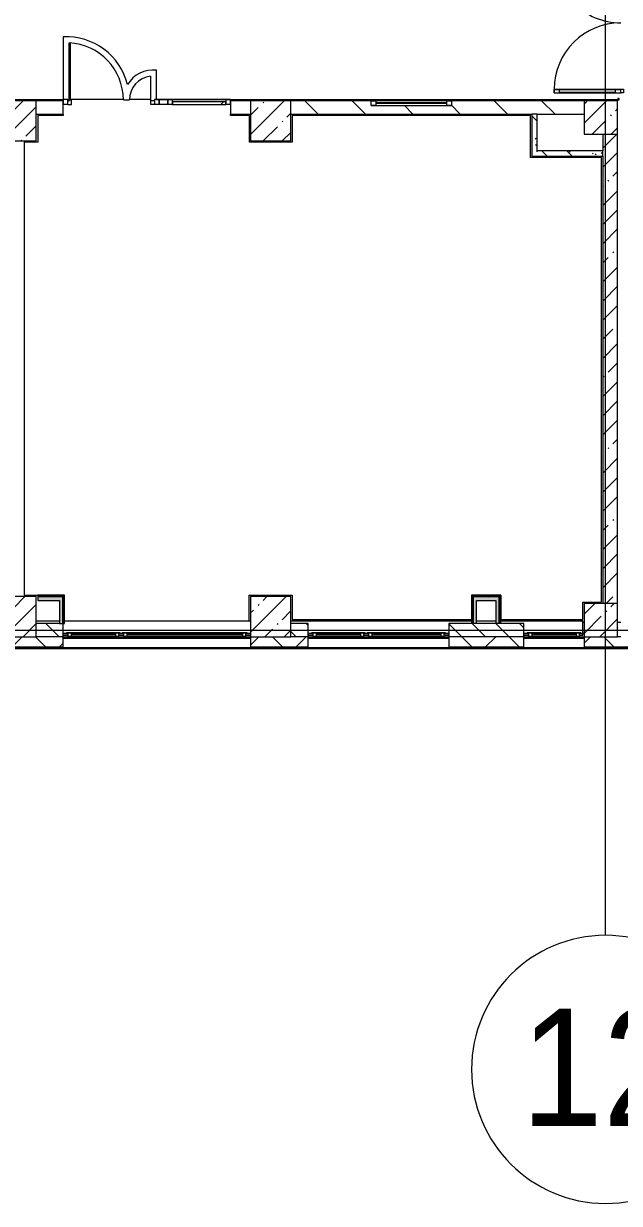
# Model space of a CAD drawing. Header units: millimetres. Extents: x -7229 to 196340, y -8553 to 29000.
# Drawn here: x 29619 to 38517, y -8553 to 9050 of the extents above; entities that cross this region are included whole.
import ezdxf

# ---------------------------------------------------------------- set-up
doc = ezdxf.new("R2010")
doc.units = ezdxf.units.MM
doc.linetypes.add('Осевая', pattern=[15875, 3175, -2381.25, 7937.5, -2381.25])
for name, color, linetype, lineweight, true_color in [('A-DETL-GENF-2', 7, 'Continuous', 5, 0xaaaaaa), ('A-DOOR-4', 7, 'Continuous', 5, 0xaaaaaa), ('A-FLOR-2', 7, 'Continuous', 5, 0xaaaaaa), ('I-WALL-1', 7, 'Continuous', 5, 0xe7e7e7), ('I-WALL-3', 7, 'Continuous', 5, 0x787878)]:
    doc.layers.add(name, color=color, linetype=linetype, lineweight=lineweight, true_color=true_color)
for name, color, linetype, lineweight in [('A-GLAZ', 7, 'Continuous', 5), ('A-GLAZ-CURT', 7, 'Continuous', 5), ('A-GLAZ-CWMG', 7, 'Continuous', 5), ('A-WALL', 7, 'Continuous', 5), ('A-WALL-1', 7, 'Continuous', 9), ('I-WALL', 7, 'Continuous', 5), ('S-COLS', 7, 'Continuous', 5), ('Оси', 7, 'Continuous', 9), ('Оси-1', 7, 'Continuous', 20), ('Оси-2', 7, 'Осевая', 9)]:
    doc.layers.add(name, color=color, linetype=linetype, lineweight=lineweight)
doc.styles.add('Arial', font='arial.ttf', dxfattribs={"width": 0.9, "height": 1750})
pattern_1 = [(135, (0, 0), (-176.7767, -176.7767), [])]
pattern_2 = [(135, (0, 0), (-377.171, -377.171), [533.4, -88.9, 17.78, -88.9]), (135, (0, 376.94), (-377.171, -377.171), []), (50, (0, 0), (637.6445, -55.7866), [66.675, -733.425]), (355, (0, 0), (-123.349, 668.699), [53.34, -586.74]), (100.451, (53.14, -4.65), (514.299, 612.908), [56.665, -623.315]), (46.184, (0, 177.8), (948.776, -147.15), [100.012, -1100.137]), (96.636, (79.1, 165.5), (830.91, 865.997), [84.998, -934.973]), (351.184, (0, 177.8), (830.918, 865.988), [80.01, -880.11]), (21, (88.9, 133.35), (530.6506, -357.928), [66.675, -733.425]), (326, (88.9, 133.35), (216.308, 644.658), [53.34, -586.74]), (71.451, (133.1, 103.5), (746.96, 286.724), [56.665, -623.315]), (37.5, (0, 0), (10.8105, 295.9426), [16.764, -562.864, 16.764, -578.866, -588.962]), (37.5, (0, 0), (10.8105, 295.9426), [-1175.258, 16.764, -572.198]), (7.5, (0, 0), (233.8692, 350.6318), [16.764, -322.834, 16.764, -549.529, -224.472]), (7.5, (0, 0), (233.8692, 350.6318), [-905.891, 16.764, -207.708]), (327.5, (-198.25, 0), (474.5678, -20.0513), [16.764, -205.486, 16.764, -676.656, -920.115]), (327.5, (-198.25, 0), (474.5678, -20.0513), [-915.67, 16.764, -903.351]), (317.5, (-287.15, 0), (518.452, 88.9934), [16.764, -272.161, 16.764, -443.738, -653.415]), (317.5, (-287.15, 0), (518.452, 88.9934), [-749.427, 16.764, -636.651])]
pattern_3 = [(135, (0, 0), (-353.5534, -353.5534), [])]
pattern_4 = [(45, (0, 0), (-530.33, 530.33), []), (135, (0, 0), (-530.33, -530.33), [])]

# ---------------------------------------------------------------- blocks, each defined once
blk = doc.blocks.new('BSC_Колонна _Прямоугольная - 600х600-23286269-1_2_3_птичка зашивка')
at = {"layer": 'S-COLS'}
h = blk.add_hatch(dxfattribs=at)
h.set_pattern_fill('FP_2', color=256, style=0, pattern_type=2)
h.set_pattern_definition([(45, (-29509.74, -7600), (-285.123, 285.123), []), (45, (-29224.6, -7600), (-285.123, 285.123), [504.031, -100.806, 16.764, -84.042])])
h.paths.add_polyline_path([(119, -300), (300, -300), (300, 300), (-300, 300), (-300, -300), (100, -300)])
for p, q in [((300, 300), (-300, 300)), ((-300, 300), (-300, -300)), ((300, -300), (300, 300)), ((-300, -300), (300, -300))]:
    blk.add_line(p, q, dxfattribs=at)
blk = doc.blocks.new('BSC_Колонна _Прямоугольная - 600х600-V6-1_2_3_птичка зашивка')
at = {"layer": 'S-COLS'}
h = blk.add_hatch(dxfattribs=at)
h.set_pattern_fill('FP_9', color=256, style=0, pattern_type=2)
h.set_pattern_definition([(45, (-29509.74, -200), (-285.123, 285.123), []), (45, (-29224.6, -200), (-285.123, 285.123), [504.031, -100.806, 16.764, -84.042])])
h.paths.add_polyline_path([(300, -300), (300, 300), (-300, 300), (-300, -300)])
for p, q in [((300, 300), (-300, 300)), ((-300, 300), (-300, -300)), ((300, -300), (300, 300)), ((-300, -300), (300, -300))]:
    blk.add_line(p, q, dxfattribs=at)
blk = doc.blocks.new('BSC_Колонна _Прямоугольная - 600х600-V35-1_2_3_птичка зашивка')
at = {"layer": 'S-COLS'}
h = blk.add_hatch(dxfattribs=at)
h.set_pattern_fill('FP_49', color=256, style=0, pattern_type=2)
h.set_pattern_definition([(45, (-33310, -7600), (-285.123, 285.123), []), (45, (-33024.88, -7600), (-285.123, 285.123), [504.031, -100.806, 16.764, -84.042])])
h.paths.add_polyline_path([(300, -300), (300, 300), (-300, 300), (-300, -300)])
for p, q in [((300, 300), (-300, 300)), ((-300, 300), (-300, -300)), ((300, -300), (300, 300)), ((-300, -300), (300, -300))]:
    blk.add_line(p, q, dxfattribs=at)
blk = doc.blocks.new('BSC_Колонна _Прямоугольная - 600х600-V36-1_2_3_птичка зашивка')
at = {"layer": 'S-COLS'}
h = blk.add_hatch(dxfattribs=at)
h.set_pattern_fill('FP_50', color=256, style=0, pattern_type=2)
h.set_pattern_definition([(45, (-33310, -200), (-285.123, 285.123), []), (45, (-33024.88, -200), (-285.123, 285.123), [504.031, -100.806, 16.764, -84.042])])
h.paths.add_polyline_path([(300, -300), (300, 300), (-300, 300), (-300, -300)])
for p, q in [((300, 300), (-300, 300)), ((-300, 300), (-300, -300)), ((300, -300), (300, 300)), ((-300, -300), (300, -300))]:
    blk.add_line(p, q, dxfattribs=at)
blk = doc.blocks.new('120_Окно_СКБ_2Ст - 120_Окно_СКБ_2Ст 2100х2500 _мал створка справа_-22445857-1_2_3_птичка зашивка')
at = {"layer": 'A-GLAZ'}
for p, q in [((-1050, -127), (-1050, -57)), ((-1050, -57), (-980, -57)), ((1050, -57), (-1050, -57)), ((-980, -127), (-1050, -127)), ((-1050, -127), (-1000, -127)), ((-980, -127), (-1000, -127)), ((-1000, -127), (-1000, -137)), ((-1000, -137), (170, -137)), ((170, -137), (-1000, -137)), ((-980, -57), (-980, -127)), ((150, -87), (-980, -87)), ((-980, -87), (-980, -127)), ((-930, -137), (-930, -87)), ((-930, -107), (100, -107)), ((100, -117), (-930, -117)), ((100, -137), (100, -87)), ((150, -127), (150, -57)), ((150, -57), (220, -57)), ((150, -127), (150, -87)), ((220, -127), (150, -127)), ((170, -127), (150, -127)), ((170, -127), (200, -127)), ((170, -137), (170, -127)), ((220, -127), (200, -127)), ((200, -127), (200, -137)), ((200, -137), (1000, -137)), ((1000, -137), (200, -137)), ((220, -57), (220, -127)), ((980, -87), (220, -87)), ((220, -87), (220, -127)), ((270, -137), (270, -87)), ((270, -107), (930, -107)), ((930, -117), (270, -117)), ((930, -137), (930, -87)), ((980, -127), (980, -57)), ((980, -57), (1050, -57)), ((980, -127), (980, -87)), ((1050, -127), (980, -127)), ((1000, -127), (980, -127)), ((1000, -127), (1050, -127)), ((1000, -137), (1000, -127)), ((1050, -57), (1050, -127))]:
    blk.add_line(p, q, dxfattribs=at)
blk = doc.blocks.new('Дверь_Витражная_остекление_ - ДВН_ДАО_Главный вход_1800 в свету 5-32258809-1_2_3_птичка зашивка')
at = {"layer": 'A-DETL-GENF-2'}
for p, q in [((-993, -1013), (-993, -21)), ((-993, -21), (-993, -1013)), ((-993, -100), (-948, -100)), ((-983, -933), (-983, -100)), ((-948, -1013), (-948, -21)), ((-948, -1013), (-948, -21)), ((-939, -933), (-939, -100)), ((989, -933), (989, -100)), ((998, -1013), (998, -20)), ((998, -20), (998, -1013)), ((1043, -100), (998, -100)), ((1033, -933), (1033, -100)), ((1043, -1013), (1043, -20)), ((1043, -1013), (1043, -20)), ((-993, -933), (-948, -933)), ((-993, -1013), (-948, -1013)), ((-993, -1013), (-948, -1013)), ((1043, -933), (998, -933)), ((1043, -1013), (998, -1013)), ((998, -1013), (1043, -1013))]:
    blk.add_line(p, q, dxfattribs=at)
at = {"layer": 'A-DOOR-4'}
for p, q in [((-1043, 20), (-993, 20)), ((-1043, -20), (-1043, 20)), ((-993, 20), (-993, -20)), ((993, 20), (1043, 20)), ((993, -20), (993, 20)), ((1043, 20), (1043, -20)), ((-993, -20), (-1043, -20)), ((-993, -1013), (-993, -21)), ((1043, -20), (993, -20)), ((993, -1013), (993, -21))]:
    blk.add_line(p, q, dxfattribs=at)
for centre, start, end in [((-993, -20), 270, 0), ((993, -20), 180, 270)]:
    blk.add_arc(centre, 993, start, end, dxfattribs=at)
blk = doc.blocks.new('BSC_Колонна _Прямоугольная - 500х500-V85-1_2_3_птичка зашивка')
at = {"layer": 'S-COLS'}
h = blk.add_hatch(dxfattribs=at)
h.set_pattern_fill('FP_84', color=256, style=0, pattern_type=2)
h.set_pattern_definition([(45, (-38240, -150), (-285.123, 285.123), []), (45, (-37954.88, -150), (-285.123, 285.123), [504.031, -100.806, 16.764, -84.042])])
h.paths.add_polyline_path([(250, -250), (250, 250), (-250, 250), (-250, -250), (160, -250)])
for p, q in [((250, 250), (-250, 250)), ((-250, 250), (-250, -250)), ((250, -250), (250, 250)), ((-250, -250), (250, -250))]:
    blk.add_line(p, q, dxfattribs=at)
blk = doc.blocks.new('BSC_Колонна _Прямоугольная - 500х500-V86-1_2_3_птичка зашивка')
at = {"layer": 'S-COLS'}
h = blk.add_hatch(dxfattribs=at)
h.set_pattern_fill('FP_85', color=256, style=0, pattern_type=2)
h.set_pattern_definition([(45, (-38240, -7650), (-285.123, 285.123), []), (45, (-37954.88, -7650), (-285.123, 285.123), [504.031, -100.806, 16.764, -84.042])])
h.paths.add_polyline_path([(30, -250), (250, -250), (250, 250), (-250, 250), (-250, -250)])
for p, q in [((250, 250), (-250, 250)), ((-250, 250), (-250, -250)), ((250, -250), (250, 250)), ((-250, -250), (250, -250))]:
    blk.add_line(p, q, dxfattribs=at)
blk = doc.blocks.new('120_Окно_СКБ_2Ст - 120_Окно_СКБ_2Ст 2800х2500_створка_-22445922-1_2_3_птичка зашивка')
at = {"layer": 'A-GLAZ'}
for p, q in [((-1400, -127), (-1400, -57)), ((-1400, -57), (-1330, -57)), ((1400, -57), (-1400, -57)), ((-1330, -127), (-1400, -127)), ((-1400, -127), (-1350, -127)), ((-1330, -127), (-1350, -127)), ((-1350, -127), (-1350, -137)), ((-1350, -137), (520, -137)), ((520, -137), (-1350, -137)), ((-1330, -57), (-1330, -127)), ((500, -87), (-1330, -87)), ((-1330, -87), (-1330, -127)), ((-1280, -137), (-1280, -87)), ((-1280, -107), (450, -107)), ((450, -117), (-1280, -117)), ((450, -137), (450, -87)), ((500, -127), (500, -57)), ((500, -57), (570, -57)), ((500, -127), (500, -87)), ((570, -127), (500, -127)), ((520, -127), (500, -127)), ((520, -127), (550, -127)), ((520, -137), (520, -127)), ((570, -127), (550, -127)), ((550, -127), (550, -137)), ((550, -137), (1350, -137)), ((1350, -137), (550, -137)), ((570, -57), (570, -127)), ((1330, -87), (570, -87)), ((570, -87), (570, -127)), ((620, -137), (620, -87)), ((620, -107), (1280, -107)), ((1280, -117), (620, -117)), ((1280, -137), (1280, -87)), ((1330, -127), (1330, -57)), ((1330, -57), (1400, -57)), ((1330, -127), (1330, -87)), ((1400, -127), (1330, -127)), ((1350, -127), (1330, -127)), ((1350, -127), (1400, -127)), ((1350, -137), (1350, -127)), ((1400, -57), (1400, -127))]:
    blk.add_line(p, q, dxfattribs=at)
blk = doc.blocks.new('120_Окно_СКБ_1Ст - 120_Окно_СКБ_1Ст 900х2500_h_-V115-1_2_3_птичка зашивка')
at = {"layer": 'A-GLAZ'}
for p, q in [((-450, -127), (-450, -57)), ((-450, -57), (-380, -57)), ((450, -57), (-450, -57)), ((-380, -127), (-450, -127)), ((-450, -127), (-400, -127)), ((-380, -127), (-400, -127)), ((-400, -127), (-400, -137)), ((-400, -137), (400, -137)), ((400, -137), (-400, -137)), ((-380, -57), (-380, -127)), ((380, -87), (-380, -87)), ((-380, -87), (-380, -127)), ((-330, -137), (-330, -87)), ((-330, -107), (330, -107)), ((330, -117), (-330, -117)), ((330, -137), (330, -87)), ((380, -127), (380, -57)), ((380, -57), (450, -57)), ((380, -127), (380, -87)), ((450, -127), (380, -127)), ((400, -127), (380, -127)), ((400, -127), (450, -127)), ((400, -137), (400, -127)), ((450, -57), (450, -127))]:
    blk.add_line(p, q, dxfattribs=at)
blk = doc.blocks.new('Прямоугольный импост - 50 x 70 мм-31700031-1_2_3_птичка зашивка')
at = {"layer": 'A-GLAZ-CWMG'}
for p, q in [((-70, 35), (0, 35)), ((-70, -35), (-70, 35)), ((0, 35), (0, -35)), ((0, -35), (-70, -35))]:
    blk.add_line(p, q, dxfattribs=at)
blk = doc.blocks.new('Дверь_Витражная_остекление_ - ДВН_ДАО_Главный вход_1200 в свету-V146-1_2_3_птичка зашивка')
at = {"layer": 'A-DETL-GENF-2'}
for p, q in [((-607, 30), (-607, 877)), ((-627, 30), (-607, 30)), ((-592, 30), (-627, 30)), ((-592, -40), (-592, 30)), ((592, -40), (592, 20)), ((-647, -40), (-592, -40)), ((647, -40), (592, -40))]:
    blk.add_line(p, q, dxfattribs=at)
blk = doc.blocks.new('Системная панель - Стемалит - 40мм-31720939-1_2_3_птичка зашивка')
at = {"layer": 'A-GLAZ-CURT'}
for p, q in [((65, 35), (-65, 35)), ((-65, 35), (-65, -35)), ((65, -35), (65, 35)), ((-65, -35), (65, -35))]:
    blk.add_line(p, q, dxfattribs=at)
blk = doc.blocks.new('Прямоугольный импост - 50 x 70 мм-31687886-1_2_3_птичка зашивка')
at = {"layer": 'A-GLAZ-CWMG'}
for p, q in [((-35, 35), (35, 35)), ((-35, -35), (-35, 35)), ((35, 35), (35, -35)), ((35, -35), (-35, -35))]:
    blk.add_line(p, q, dxfattribs=at)
blk = doc.blocks.new('Прямоугольный импост - 50 x 70 мм-V147-1_2_3_птичка зашивка')
at = {"layer": 'A-GLAZ-CWMG'}
for p, q in [((0, 35), (-70, 35)), ((-70, 35), (-70, -35)), ((0, -35), (0, 35)), ((-70, -35), (0, -35))]:
    blk.add_line(p, q, dxfattribs=at)
blk = doc.blocks.new('Системная панель - Стекло - 40мм-V148-1_2_3_птичка зашивка')
at = {"layer": 'A-GLAZ-CURT'}
h = blk.add_hatch(dxfattribs=at)
h.set_pattern_fill('FP_138', color=256, style=0, pattern_type=2)
h.set_pattern_definition([(45, (-32742.5, -7383), (-1414.21, 1414.21), [1000, -3000]), (45, (-33742.5, -7883), (-1414.21, 1414.21), [3000, -1000]), (45, (-31742.5, -8383), (-1414.21, 1414.21), [1000, -3000])])
h.paths.add_polyline_path([(398, -40), (398, 0), (-398, 0), (-398, -40), (-335, -40)])
for p, q in [((398, 0), (-398, 0)), ((-398, 0), (-398, -40)), ((398, -40), (398, 0)), ((-398, -40), (398, -40))]:
    blk.add_line(p, q, dxfattribs=at)
blk = doc.blocks.new('Прямоугольный импост - 50 x 70 мм-31702100-1_2_3_птичка зашивка')
at = {"layer": 'A-GLAZ-CWMG'}
for p, q in [((-35, 35), (35, 35)), ((-35, -35), (-35, 35)), ((35, 35), (35, -35)), ((35, -35), (-35, -35))]:
    blk.add_line(p, q, dxfattribs=at)
blk = doc.blocks.new('Прямоугольный импост - 50 x 70 мм-31720914-1_2_3_птичка зашивка')
at = {"layer": 'A-GLAZ-CWMG'}
blk.add_line((24940, 7918), (24145, 7918), dxfattribs=at)
blk = doc.blocks.new('120_Окно_СКБ_1Ст - 120_Окно_СКБ_1Ст 400х1200 EI30-24228909-1_2_3_птичка зашивка')
at = {"layer": 'A-GLAZ'}
for p, q in [((-600, 30), (-600, 100)), ((-600, 100), (-530, 100)), ((600, 100), (-600, 100)), ((-530, 30), (-600, 30)), ((-600, 30), (600, 30)), ((-530, 100), (-530, 30)), ((530, 70), (-530, 70)), ((530, 60), (-530, 60)), ((530, 30), (530, 100)), ((530, 100), (600, 100)), ((600, 30), (530, 30)), ((600, 100), (600, 30))]:
    blk.add_line(p, q, dxfattribs=at)
blk = doc.blocks.new('Ось сетки - D8-29747960-1_2_3_птичка зашивка')
at = {"layer": 'Оси-1'}
for start, end in [(360, 180), (180, 360)]:
    blk.add_arc((0, 0), 4, start, end, dxfattribs=at)

msp = doc.modelspace()

# ---------------------------------------------------------------- hatches: boundary and pattern name
at = {"layer": 'A-WALL'}
h = msp.add_hatch(dxfattribs=at)
h.set_pattern_fill('FP_32', color=256, style=0, pattern_type=2)
h.set_pattern_definition(pattern_1)
h.paths.add_polyline_path([(29974.5, -100), (30210, -100), (30210, 100), (29809.7, 100), (29809.7, -100)])
h = msp.add_hatch(dxfattribs=at)
h.set_pattern_fill('FP_32', color=256, style=0, pattern_type=2)
h.set_pattern_definition(pattern_1)
h.paths.add_polyline_path([(33870, -100), (33870, 100), (33610, 100), (33610, -100)])
h.paths.add_polyline_path([(35970, -100), (37090, -100), (37090, 100), (35970, 100), (35970, -80)])
h = msp.add_hatch(dxfattribs=at)
h.set_pattern_fill('FP_21', color=256, style=0, pattern_type=2)
h.set_pattern_definition([(45, (0, 0), (-353.5534, 353.5534), []), (135, (0, 0), (-353.5534, -353.5534), [])])
h.paths.add_polyline_path([(75693.8, -250), (75700, -250), (75700, -100), (73980, -100), (73980, -250), (75692.1, -250)])
h.paths.add_polyline_path([(67060, -250), (70660, -250), (70660, -100), (67060, -100), (67060, -113)])
h.paths.add_polyline_path([(71560, -250), (72280, -250), (72280, -100), (71560, -101.8), (71560, -118)])
h.paths.add_polyline_path([(60910, -250), (61610, -250), (61610, -100), (60910, -100), (60910, -128.3)])
h.paths.add_polyline_path([(66053, -250), (66160, -250), (66160, -100), (65160, -100), (65160, -250)])
h.paths.add_polyline_path([(64260, -250), (64260, -100), (63710, -100), (63710, -250), (64249.1, -250)])
h.paths.add_polyline_path([(56410, -250), (57160, -250), (57160, -100), (56410, -100), (56410, -139.5)])
h.paths.add_polyline_path([(59260, -250), (60010, -250), (60010, -100), (59260, -100), (59260, -132.4)])
h.paths.add_polyline_path([(51871.5, -250), (53310, -250), (53310, -100), (51871.5, -100), (51871.5, -150.7)])
h.paths.add_polyline_path([(49060, -250), (49771.5, -250), (49771.5, -100), (49060, -100), (49060, -157.7)])
h.paths.add_polyline_path([(42737.5, -250), (44310, -250), (44310, -100), (42737.5, -100), (42737.5, -173.5)])
h.paths.add_polyline_path([(48160, -250), (48160, -100), (47410, -100), (47410, -250), (48013.7, -250)])
h.paths.add_polyline_path([(29209.7, -250), (30210, -250), (30210, -100), (29209.7, -100), (29209.7, -207.1)])
h.paths.add_polyline_path([(39040, -250), (39040, -100), (37990, -100), (37990, -250), (38994.1, -250)])
h.paths.add_polyline_path([(37090, -250), (37090, -100), (35970, -100), (35970, -250), (36288.2, -250)])
h.paths.add_polyline_path([(33870, -250), (33870, -100), (33010, -100), (33010, -250)])
h.paths.add_polyline_path([(27310, -250), (28309.7, -250), (28309.7, -100), (27310, -100), (27310, -211.8)])
h.paths.add_polyline_path([(39940, -250), (40637.5, -250), (40637.5, -100), (39940, -100), (39940, -180.4)])
h.paths.add_polyline_path([(14860, -250), (15610, -250), (15610, -100), (14860, -100), (14860, -242.8)])
h.paths.add_polyline_path([(16510, -250), (17260, -250), (17260, -100), (16510, -100), (16510, -238.7)])
h.paths.add_polyline_path([(26410, -250), (26410, -100), (25435, -100), (25435, -250), (26366.6, -250)])
h.paths.add_polyline_path([(21610, -250), (22635, -250), (22635, -100), (21610, -100), (21610, -226)])
h.paths.add_polyline_path([(20710, -250), (20710, -100), (19360, -100), (19360, -250)])
h.paths.add_polyline_path([(9910, -250), (9910, -100), (9159.7, -100), (9159.7, -250), (9229.3, -250)])
h.paths.add_polyline_path([(-260, -250), (3730, -250), (3730, -100), (-260, -100), (-260, -210)])
h.paths.add_polyline_path([(12010, -250), (12760, -248), (12760, -100), (12010, -100), (12010, -249.9)])
h.paths.add_polyline_path([(7660, -250), (8259.7, -250), (8259.7, -100), (6830, -100), (6830, -250), (7425.4, -250)])
at = {"layer": 'I-WALL'}
h = msp.add_hatch(dxfattribs=at)
h.set_pattern_fill('FP_31', color=256, style=0, pattern_type=2)
h.set_pattern_definition(pattern_3)
h.paths.add_polyline_path([(33010, 7700), (33010, 7900), (32710, 7900), (32710, 7700), (32991.4, 7700)])
h.paths.add_polyline_path([(29829.7, 7700), (30210, 7700), (30210, 7900), (29809.7, 7900), (29809.7, 7700)])
h = msp.add_hatch(dxfattribs=at)
h.set_pattern_fill('FP_31', color=256, style=0, pattern_type=2)
h.set_pattern_definition(pattern_3)
h.paths.add_polyline_path([(33610, 7700), (37990, 7700), (37990, 7900), (36010, 7900), (36010, 7830), (34810, 7833.3), (34810, 7900), (33610, 7900)])
h = msp.add_hatch(dxfattribs=at)
h.set_pattern_fill('FP_1', color=256, style=0, pattern_type=2)
h.set_pattern_definition([(45, (0, 0), (-285.123, 285.123), []), (45, (285.12, 0), (-285.123, 285.123), [504.031, -100.806, 16.764, -84.042])])
h.paths.add_polyline_path([(38270, 400), (38490, 400), (38490, 7400), (38270, 7400), (38270, 413.8)])
h = msp.add_hatch(dxfattribs=at)
h.set_pattern_fill('FP_137', color=256, style=0, pattern_type=2)
h.set_pattern_definition(pattern_4)
h.paths.add_polyline_path([(30205, 507.5), (30217.5, 507.5), (30217.5, 520), (29829.7, 520), (29829.7, 507.5), (30155, 507.5)])
h = msp.add_hatch(dxfattribs=at)
h.set_pattern_fill('FP_137', color=256, style=0, pattern_type=2)
h.set_pattern_definition(pattern_4)
h.paths.add_polyline_path([(29829.7, 495), (30205, 495), (30204.5, 507.5), (29829.7, 507.5)])
h = msp.add_hatch(dxfattribs=at)
h.set_pattern_fill('FP_137', color=256, style=0, pattern_type=2)
h.set_pattern_definition(pattern_4)
h.paths.add_polyline_path([(30210, 100), (30210, 150), (30217.5, 150), (30217.5, 507.5), (30205, 507.5), (30205, 100)])
h = msp.add_hatch(dxfattribs=at)
h.set_pattern_fill('FP_137', color=256, style=0, pattern_type=2)
h.set_pattern_definition(pattern_4)
h.paths.add_polyline_path([(30230, 150), (30230, 520), (30217.5, 520), (30217.5, 150)])
h = msp.add_hatch(dxfattribs=at)
h.set_pattern_fill('FP_137', color=256, style=0, pattern_type=2)
h.set_pattern_definition(pattern_4)
h.paths.add_polyline_path([(36307.7, 100), (36320.2, 100), (36320.2, 520), (36307.7, 519.9), (36307.7, 120)])
h = msp.add_hatch(dxfattribs=at)
h.set_pattern_fill('FP_137', color=256, style=0, pattern_type=2)
h.set_pattern_definition(pattern_4)
h.paths.add_polyline_path([(36672.7, 507.5), (36747.7, 507.5), (36747.7, 520), (36320.2, 520), (36320.2, 507.5), (36382.7, 507.5)])
h = msp.add_hatch(dxfattribs=at)
h.set_pattern_fill('FP_137', color=256, style=0, pattern_type=2)
h.set_pattern_definition(pattern_4)
h.paths.add_polyline_path([(36320.2, 100), (36332.7, 100), (36332.7, 507.5), (36320.2, 507.5), (36320.2, 120)])
h = msp.add_hatch(dxfattribs=at)
h.set_pattern_fill('FP_137', color=256, style=0, pattern_type=2)
h.set_pattern_definition(pattern_4)
h.paths.add_polyline_path([(36735.2, 495), (36735.2, 507.5), (36332.7, 507.5), (36332.7, 495), (36722.7, 495)])
h = msp.add_hatch(dxfattribs=at)
h.set_pattern_fill('FP_137', color=256, style=0, pattern_type=2)
h.set_pattern_definition(pattern_4)
h.paths.add_polyline_path([(36735.2, 100), (36735.2, 495), (36722.7, 495), (36722.7, 100)])
h = msp.add_hatch(dxfattribs=at)
h.set_pattern_fill('FP_137', color=256, style=0, pattern_type=2)
h.set_pattern_definition(pattern_4)
h.paths.add_polyline_path([(36747.7, 100), (36747.7, 507.5), (36735.2, 507.5), (36735.2, 100)])
at = {"layer": 'I-WALL-1'}
for points in [[(29974.5, 445), (30155, 445), (30155, 495), (29829.7, 495), (29829.7, 445)], [(30155, 100), (30205, 100), (30205, 495), (30155, 495), (30155, 115.8)], [(36332.7, 100), (36382.7, 100), (36382.7, 495), (36332.7, 495), (36332.7, 120)], [(36382.7, 445), (36722.7, 445), (36722.7, 495), (36382.7, 495)], [(36722.7, 100), (36722.7, 445), (36672.7, 445), (36672.7, 100)]]:
    msp.add_hatch(color=256, dxfattribs=at).paths.add_polyline_path(points)
at = {"layer": 'I-WALL-3'}
h = msp.add_hatch(dxfattribs=at)
h.set_pattern_fill('FP_30', color=256, style=0, pattern_type=2)
h.set_pattern_definition(pattern_2)
h.paths.add_polyline_path([(37210, 7070), (37290, 7070), (37290, 7700), (37210, 7700), (37210, 7280)])
h = msp.add_hatch(dxfattribs=at)
h.set_pattern_fill('FP_30', color=256, style=0, pattern_type=2)
h.set_pattern_definition(pattern_2)
h.paths.add_polyline_path([(37970, 7070), (38270, 7070), (38270, 7150), (37290, 7150), (37290, 7070)])

# ---------------------------------------------------------------- linework, layer by layer
at = {"layer": 'A-FLOR-2'}
for p, q in [((30210, 8851.7), (30210, 7918)), ((30300, 7900), (30300, 8762.1)), ((31605, 7918), (31605, 8355.2)), ((31515, 8265.7), (31515, 7903)), ((20210.3, 7920), (30210, 7920)), ((30280, 7900), (30300, 7900)), ((31109.6, 7920), (30300, 7920)), ((31110, 7913), (31200, 7913)), ((31515, 7920), (31200.6, 7920)), ((31515, 7903), (31575, 7903)), ((31605, 7920), (38495, 7920)), ((30210, 7680), (29829.7, 7680)), ((29829.7, 7680), (29829.7, 7280)), ((30210, 7700), (30210, 7680)), ((32710, 7680), (32710, 7700)), ((32991.3, 7680), (32710, 7680)), ((32991.3, 7280), (32991.3, 7680)), ((37190, 7680), (33630, 7680)), ((33630, 7680), (33630, 7280)), ((37190, 7050), (37190, 7680)), ((29628.7, 7280), (29628.7, 520)), ((29829.7, 7280), (29628.7, 7280)), ((33630, 7280), (32991.3, 7280)), ((38250, 7050), (37190, 7050)), ((38250, 420), (38250, 7050)), ((29628.7, 520), (29829.7, 520)), ((32990, 140), (32990, 520)), ((32990, 520), (33630, 520)), ((33630, 520), (33630, 160)), ((36748.7, 520), (36748.7, 160)), ((37970, 160), (37970, 420)), ((37970, 420), (38250, 420)), ((33630, 160), (36307.7, 160)), ((36748.7, 160), (37970, 160)), ((37970, 120), (37990, 120)), ((38490, 120), (38540, 120))]:
    msp.add_line(p, q, dxfattribs=at)
for centre, radius, start, end in [((30260, 7913), 940, 13.96903, 93.04909), ((30260, 7913), 850, 360, 87.30273), ((31555, 7913), 445, 83.54865, 149.34163), ((31555, 7913), 355, 96.4696, 180)]:
    msp.add_arc(centre, radius, start, end, dxfattribs=at)
at = {"layer": 'A-WALL'}
for p, q in [((38515, 7931), (38495, 7931)), ((38495, 7931), (38495, 7911)), ((38515, 7911), (38515, 7931)), ((38495, 7911), (38515, 7911)), ((30155, 100), (29809.7, 100)), ((30210, -258), (30210, 100)), ((33870, 100), (33610, 100)), ((33870, -258), (33870, 100)), ((37090, 100), (35970, 100)), ((35970, 100), (35970, -258)), ((37090, -258), (37090, 100)), ((30210, -100), (33010, -100)), ((33010, -100), (33010, -258)), ((33870, -100), (35970, -100)), ((37090, -100), (37990, -100)), ((37990, -100), (37990, -258)), ((38540, -100), (38490, -100)), ((72280, -280), (-290, -280)), ((21610, -258), (37990, -258)), ((49060, -258), (37990, -258))]:
    msp.add_line(p, q, dxfattribs=at)
at = {"layer": 'A-WALL-1'}
for p, q in [((37290, 7700), (37210, 7700)), ((38270, 7070), (38270, 7150)), ((30217.5, 507.5), (29829.7, 507.5)), ((30205, 495), (29829.7, 495)), ((30205, 100), (30205, 495)), ((30217.5, 150), (30217.5, 507.5)), ((36320.2, 507.5), (36320.2, 100)), ((36735.2, 507.5), (36320.2, 507.5)), ((36332.7, 495), (36332.7, 100)), ((36722.7, 495), (36332.7, 495)), ((36722.7, 100), (36722.7, 495)), ((36735.2, 100), (36735.2, 507.5)), ((30210, -100), (29809.7, -100)), ((33870, -100), (33610, -100)), ((37090, -100), (35970, -100)), ((29209.7, -250), (30210, -250)), ((29209.7, -253), (30210, -253)), ((33010, -250), (33870, -250)), ((33010, -253), (33870, -253)), ((35970, -250), (37090, -250)), ((35970, -253), (37090, -253)), ((37990, -250), (39040, -250)), ((37990, -253), (39040, -253))]:
    msp.add_line(p, q, dxfattribs=at)
at = {"layer": 'I-WALL'}
for p, q in [((30210, 7900), (29809.7, 7900)), ((30210, 7700), (30210, 7900)), ((33010, 7900), (32710, 7900)), ((32710, 7900), (32710, 7700)), ((34810, 7900), (33610, 7900)), ((37990, 7900), (36010, 7900)), ((29809.7, 7700), (30210, 7700)), ((32710, 7700), (33010, 7700)), ((33610, 7700), (37210, 7700)), ((37210, 7700), (37210, 7070)), ((37290, 7150), (37290, 7700)), ((37290, 7700), (37990, 7700)), ((38270, 7400), (38270, 7150)), ((38490, 400), (38490, 7400)), ((37210, 7070), (38270, 7070)), ((38270, 7150), (37290, 7150)), ((38270, 7070), (38270, 400)), ((30230, 520), (29829.7, 520)), ((29829.7, 520), (29829.7, 445)), ((29829.7, 445), (30155, 445)), ((30155, 445), (30155, 100)), ((30230, 100), (30230, 520)), ((36307.7, 520), (36307.7, 100)), ((36747.7, 520), (36307.7, 520)), ((36382.7, 100), (36382.7, 445)), ((36382.7, 445), (36672.7, 445)), ((36672.7, 445), (36672.7, 100)), ((36747.7, 100), (36747.7, 520)), ((29809.7, 140), (30155, 140)), ((30155, 100), (30230, 100)), ((30209, 140), (33010, 140)), ((30210, 100), (30210, 150)), ((30210, 150), (30230, 150)), ((33610, 140), (36307.7, 140)), ((36382.7, 140), (36672.7, 140)), ((36747.7, 140), (37970, 140)), ((37970, -80), (37970, 140)), ((30280, -80), (30210, -80)), ((31110, -80), (31040, -80)), ((33010, -80), (32940, -80)), ((33940, -80), (33870, -80)), ((34770, -80), (34700, -80)), ((35970, -80), (35900, -80)), ((37160, -80), (37090, -80)), ((37970, -80), (37920, -80))]:
    msp.add_line(p, q, dxfattribs=at)
at = {"layer": 'Оси'}
for p, q in [((38310, -4552.8), (38310, 7947.2)), ((26260, 0), (38760, 0))]:
    msp.add_line(p, q, dxfattribs=at)
at = {"layer": 'Оси-2'}
msp.add_line((38310, 7947.2), (38310, 11299.7), dxfattribs=at)

# ---------------------------------------------------------------- block references
at = {"layer": 'A-DOOR-4', "rotation": 269.9999999999999}
msp.add_blockref('Дверь_Витражная_остекление_ - ДВН_ДАО_Главный вход_1800 в свету 5-32258809-1_2_3_птичка зашивка', (38557, 9062.5), dxfattribs=at)
at = {"layer": 'A-DOOR-4'}
msp.add_blockref('Дверь_Витражная_остекление_ - ДВН_ДАО_Главный вход_1200 в свету-V146-1_2_3_птичка зашивка', (30927.5, 7883), dxfattribs=at)
at = {"layer": 'A-GLAZ'}
msp.add_blockref('120_Окно_СКБ_1Ст - 120_Окно_СКБ_1Ст 400х1200 EI30-24228909-1_2_3_птичка зашивка', (35410, 7800), dxfattribs=at)
at = {"layer": 'A-GLAZ', "rotation": 180}
for name, p in [('120_Окно_СКБ_2Ст - 120_Окно_СКБ_2Ст 2800х2500_створка_-22445922-1_2_3_птичка зашивка', (31610, -175)), ('120_Окно_СКБ_2Ст - 120_Окно_СКБ_2Ст 2100х2500 _мал створка справа_-22445857-1_2_3_птичка зашивка', (34920, -175)), ('120_Окно_СКБ_1Ст - 120_Окно_СКБ_1Ст 900х2500_h_-V115-1_2_3_птичка зашивка', (37540, -175))]:
    msp.add_blockref(name, p, dxfattribs=at)
at = {"layer": 'A-GLAZ-CURT'}
for name, p in [('Системная панель - Стемалит - 40мм-31720939-1_2_3_птичка зашивка', (31710, 7883)), ('Системная панель - Стекло - 40мм-V148-1_2_3_птичка зашивка', (32242.5, 7883))]:
    msp.add_blockref(name, p, dxfattribs=at)
at = {"layer": 'A-GLAZ-CWMG', "rotation": 180}
msp.add_blockref('Прямоугольный импост - 50 x 70 мм-V147-1_2_3_птичка зашивка', (30210, 7883), dxfattribs=at)
at = {"layer": 'A-GLAZ-CWMG', "extrusion": (0, 0, -1), "rotation": 180}
for name, p in [('Прямоугольный импост - 50 x 70 мм-31687886-1_2_3_птичка зашивка', (-31610, 7883)), ('Прямоугольный импост - 50 x 70 мм-31702100-1_2_3_птичка зашивка', (-31810, 7883)), ('Прямоугольный импост - 50 x 70 мм-31700031-1_2_3_птичка зашивка', (-32710, 7883))]:
    msp.add_blockref(name, p, dxfattribs=at)
at = {"layer": 'A-GLAZ-CWMG'}
msp.add_blockref('Прямоугольный импост - 50 x 70 мм-31720914-1_2_3_птичка зашивка', (7700, 0), dxfattribs=at)
at = {"layer": 'S-COLS'}
for name, p in [('BSC_Колонна _Прямоугольная - 600х600-23286269-1_2_3_птичка зашивка', (29509.7, 7600)), ('BSC_Колонна _Прямоугольная - 600х600-V35-1_2_3_птичка зашивка', (33310, 7600)), ('BSC_Колонна _Прямоугольная - 500х500-V86-1_2_3_птичка зашивка', (38240, 7650)), ('BSC_Колонна _Прямоугольная - 600х600-V6-1_2_3_птичка зашивка', (29509.7, 200)), ('BSC_Колонна _Прямоугольная - 600х600-V36-1_2_3_птичка зашивка', (33310, 200)), ('BSC_Колонна _Прямоугольная - 500х500-V85-1_2_3_птичка зашивка', (38240, 150))]:
    msp.add_blockref(name, p, dxfattribs=at)
at = {"layer": 'Оси-1', "xscale": 499.9999999999995, "yscale": 499.9999999999995, "zscale": 499.9999999999995}
msp.add_blockref('Ось сетки - D8-29747960-1_2_3_птичка зашивка', (38310, -6552.8), dxfattribs=at)

# ---------------------------------------------------------------- texts
at = {"layer": 'Оси', "insert": (37046.9, -5649.6), "char_height": 1750, "width": 3030.379, "attachment_point": 1, "style": 'Arial'}
msp.add_mtext('12', dxfattribs=at)

doc.saveas('drawing.dxf')
